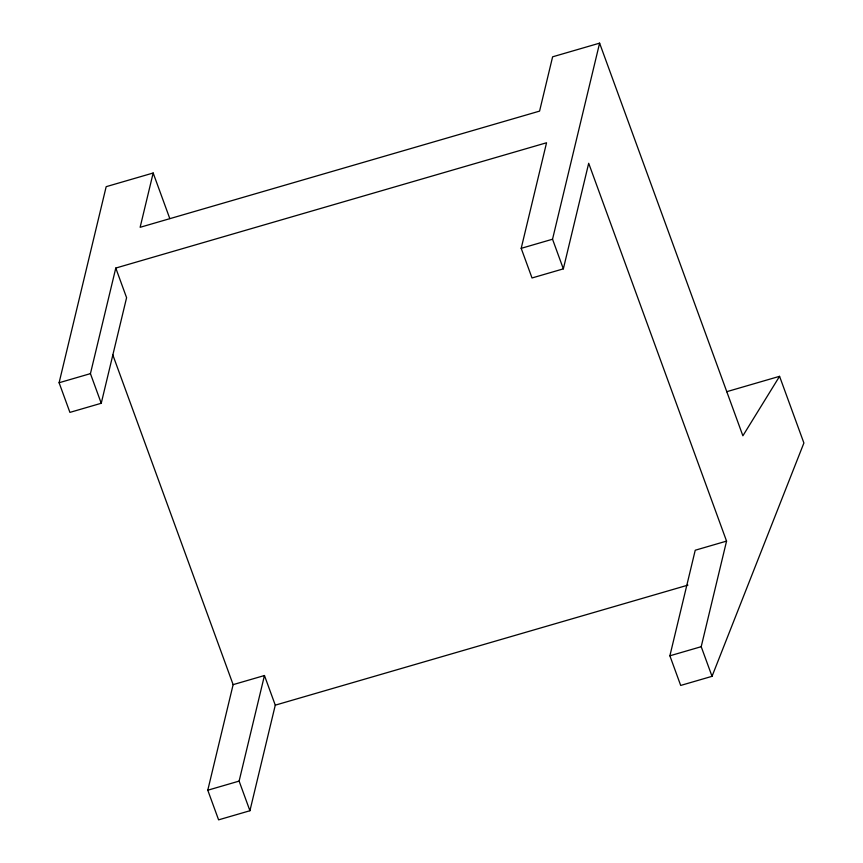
<?xml version="1.0" encoding="UTF-8"?>
<svg xmlns="http://www.w3.org/2000/svg" width="863" height="863" viewBox="0 0 863 863"><rect width="100%" height="100%" fill="white"/><g stroke="black" fill="none" stroke-linecap="round" stroke-linejoin="round"><path stroke-width="1.29" d="M726.56 541.112L695.233 550.227L669.882 655.804L680.691 685.438L712.029 676.322L701.209 646.689L726.56 541.112L588.695 163.28L563.345 268.857L532.018 277.972L521.198 248.339L546.549 142.762L115.782 268.059L126.591 297.692L101.241 403.269L69.914 412.385L59.105 382.741L106.171 186.678L153.172 173.01L169.806 218.598M101.241 403.269L90.432 373.636L115.782 268.059M153.172 173.01L140.13 227.303L539.58 111.111L552.611 56.818L599.602 43.15L742.881 435.804L779.569 376.322L803.895 442.999L712.029 676.322M233.129 684.639L264.456 675.524L275.275 705.157L249.925 810.735L218.598 819.85L207.778 790.217L233.129 684.639L112.783 354.822M249.925 810.735L239.116 781.101L264.456 675.524M563.345 268.857L552.536 239.224L599.602 43.15M59.105 382.741L90.432 373.636M521.198 248.339L552.536 239.224M726.614 391.726L779.569 376.322M275.275 705.157L687.93 585.125M207.778 790.217L239.116 781.101M669.882 655.804L701.209 646.689"/></g></svg>
